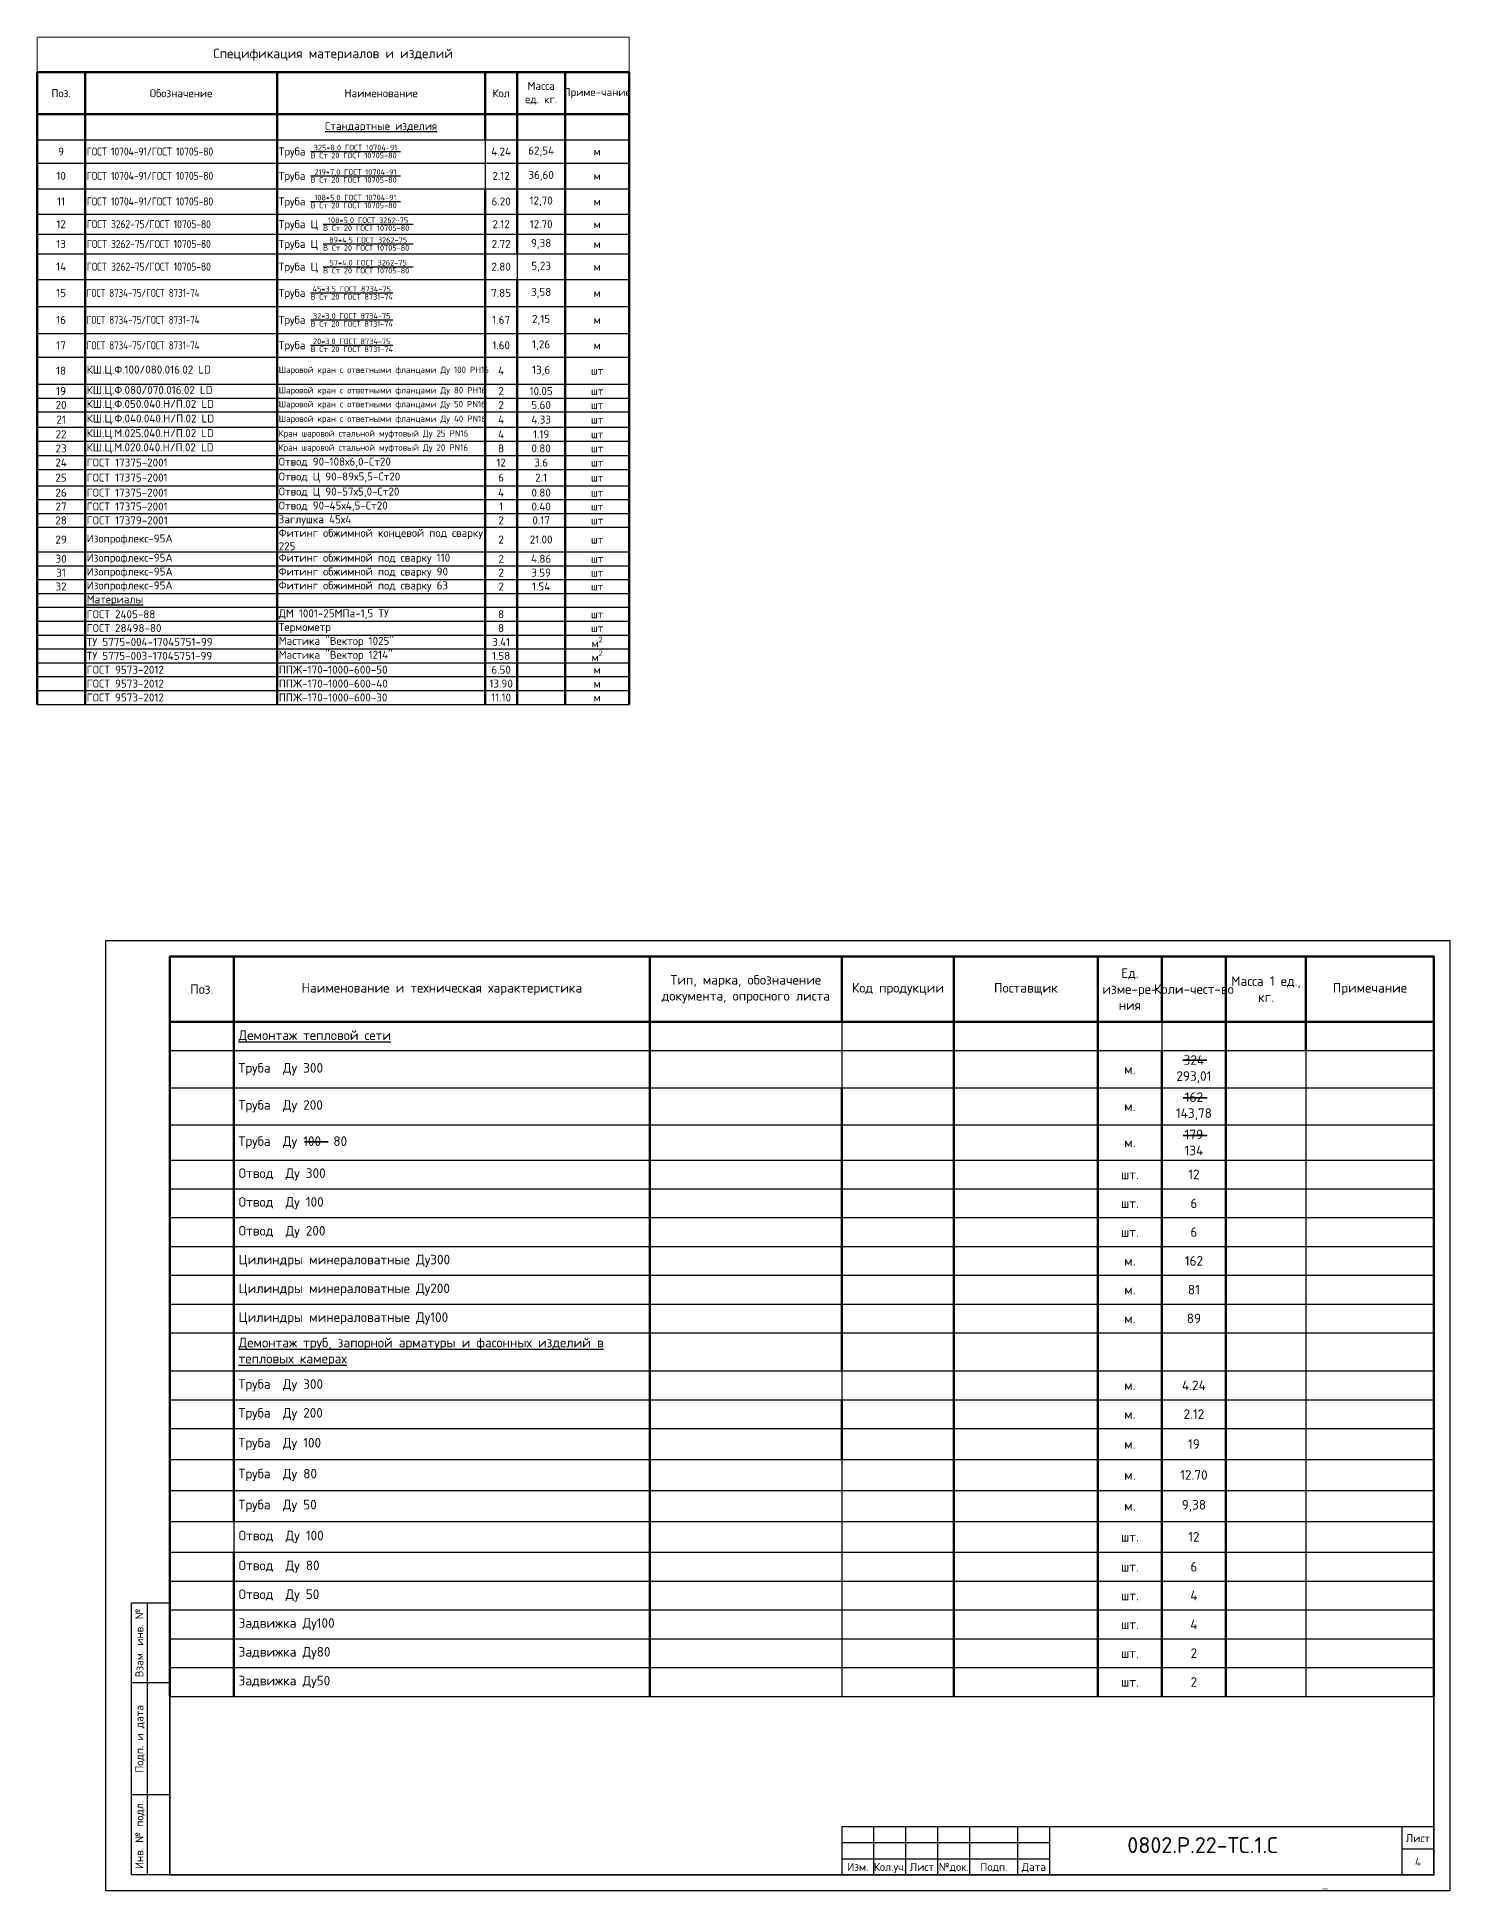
# Model space of a CAD drawing. Header units: metres. Extents: x 1642 to 8476, y 831 to 5441.
# Drawn here: x 7145 to 7586, y 1176 to 1755 of the extents above; entities that cross this region are included whole.
import ezdxf
from ezdxf.enums import TextEntityAlignment as Align

# ---------------------------------------------------------------- set-up
doc = ezdxf.new("R2010")
doc.units = ezdxf.units.M
doc.layers.add('рамка', color=7, linetype='Continuous')
doc.layers.add('Таблица', color=3, linetype='Continuous', lineweight=30)
doc.styles.add('-ISOCPEUR-', font='isocpeur.ttf')

# ---------------------------------------------------------------- blocks, each defined once
blk = doc.blocks.new('*T289')
at = {"layer": 'Defpoints', "color": 8, "linetype": 'ByBlock', "lineweight": 0, "transparency": 16777216}
for p, q in [((0, 0), (185, 0)), ((0, 0), (0, -11)), ((185, 0), (185, -11))]:
    blk.add_line(p, q, dxfattribs=at)
at = {"layer": 'рамка', "color": 0, "lineweight": 50, "transparency": 16777216}
for p, q in [((0, -11), (185, -11)), ((0, -11), (0, -208.51)), ((15, -11), (15, -208.51)), ((75, -11), (75, -208.51)), ((140, -11), (140, -32.14)), ((150, -11), (150, -67.74)), ((165, -11), (165, -208.51)), ((185, -11), (185, -208.51)), ((0, -24.08), (185, -24.08)), ((140, -47.37), (140, -208.51)), ((150, -75.74), (150, -208.51))]:
    blk.add_line(p, q, dxfattribs=at)
at = {"layer": 'рамка', "color": 0, "lineweight": 25, "transparency": 16777216}
for p, q in [((0, -32.14), (185, -32.14)), ((0, -39.37), (185, -39.37)), ((0, -47.37), (185, -47.37)), ((0, -55.37), (185, -55.37)), ((0, -61.55), (185, -61.55)), ((0, -67.74), (185, -67.74)), ((0, -75.74), (140, -75.74)), ((150, -75.74), (185, -75.74)), ((0, -84.15), (185, -84.15)), ((0, -92.57), (185, -92.57)), ((0, -100.03), (185, -100.03)), ((0, -108.45), (185, -108.45)), ((0, -112.78), (185, -112.78)), ((0, -117.11), (185, -117.11)), ((0, -121.93), (185, -121.93)), ((0, -126.26), (185, -126.26)), ((0, -130.77), (150, -130.77)), ((165, -130.77), (185, -130.77)), ((0, -135.1), (185, -135.1)), ((0, -140.17), (185, -140.17)), ((0, -144.51), (185, -144.51)), ((0, -148.84), (185, -148.84)), ((0, -153.17), (185, -153.17)), ((0, -160.84), (185, -160.84)), ((0, -165.17), (185, -165.17)), ((0, -169.51), (185, -169.51)), ((0, -173.84), (185, -173.84)), ((0, -178.17), (185, -178.17)), ((0, -182.51), (185, -182.51)), ((0, -186.84), (185, -186.84)), ((0, -191.17), (185, -191.17)), ((0, -195.51), (185, -195.51)), ((0, -199.84), (185, -199.84)), ((0, -204.17), (185, -204.17)), ((0, -208.51), (185, -208.51))]:
    blk.add_line(p, q, dxfattribs=at)
at = {"layer": 'рамка', "lineweight": 30, "transparency": 16777216}
for p, q in [((140, -32.14), (140, -47.37)), ((150, -67.74), (150, -75.74)), ((140, -75.74), (150, -75.74)), ((150, -130.77), (165, -130.77))]:
    blk.add_line(p, q, dxfattribs=at)
at = {"layer": 'рамка', "color": 0, "transparency": 16777216, "style": '-ISOCPEUR-'}
for s, insert, char_height, width, attachment_point in [('Спецификация материалов и изделий ', (92.5, -5.5), 3, 182, 5), ('\\A1;Труба {\\H0.7x;\\S325*8,0 ГОСТ 10704-91/В Ст 20 ГОСТ 10705-80 ;}', (75.5, -35.76), 2.5, 64, 4), ('4.24', (145, -35.76), 2.5, 10, 5), ('2.12', (145, -43.37), 2.5, 10, 5), ('\\A1;Труба {\\H0.7x;\\S108*5,0 ГОСТ 10704-91/В Ст 20 ГОСТ 10705-80 ;}', (75.5, -51.37), 2.5, 64, 4), ('\\A1;Труба Ц {\\H0.7x;\\S108*5,0 ГОСТ 3262-75/В Ст 20 ГОСТ 10705-80 ;}', (75.5, -58.46), 2.5, 64, 4), ('\\A1;Труба Ц {\\H0.7x;\\S89*4,5 ГОСТ 3262-75/В Ст 20 ГОСТ 10705-80 ;}', (75.5, -64.64), 2.5, 64, 4), ('\\A1;Труба Ц {\\H0.7x;\\S57*4,0 ГОСТ 3262-75/В Ст 20 ГОСТ 10705-80 ;}', (75.5, -71.74), 2.5, 64, 4), ('\\A1;Труба {\\H0.7x;\\S45*3,5 ГОСТ 8734-75/В Ст 20 ГОСТ 8731-74;}', (75.5, -79.94), 2.5, 64, 4), ('\\A1;Труба {\\H0.7x;\\S32*3,0 ГОСТ 8734-75/В Ст 20 ГОСТ 8731-74;}', (75.5, -88.36), 2.5, 64, 4), ('\\A1;Труба {\\H0.7x;\\S20*3,0 ГОСТ 8734-75/В Ст 20 ГОСТ 8731-74;}', (75.5, -96.3), 2.5, 64, 4), ('Шаровой кран с ответными фланцами Ду 100 РН16', (75.5, -104.24), 2, 64, 4), ('Шаровой кран с ответными фланцами Ду 80 РН16', (75.5, -110.61), 2, 64, 4), ('Шаровой кран с ответными фланцами Ду 50 PN16^J', (75.5, -114.95), 2, 64, 4), ('Шаровой кран с ответными фланцами Ду 40 PN16^J', (75.5, -119.52), 2, 64, 4), ('4.33', (157.5, -119.52), 2.5, 14, 5), ('23', (7.5, -128.52), 2.5, 14, 5), ('КШ.Ц.М.020.040.Н/П.02 LD^J', (15.5, -128.52), 2.5, 59, 4), ('Кран шаровой стальной муфтовый Ду 25 PN16^J', (75.5, -124.1), 2, 64, 4), ('Кран шаровой стальной муфтовый Ду 20 PN16^J', (75.5, -128.52), 2, 64, 4), ('4', (145, -124.1), 2.5, 9, 5), ('8', (145, -128.52), 2.5, 10, 5), ('1.19', (157.5, -124.1), 2.5, 14, 5), ('24', (7.5, -132.94), 2.5, 14, 5), ('ГОСТ 17375-2001', (15.5, -132.94), 2.5, 59, 4), ('Отвод 90-108х6,0-Ст20', (75.5, -132.94), 2.5, 64, 4), ('12', (145, -132.94), 2.5, 10, 5), ('3.6', (157.5, -132.94), 2.5, 15, 5), ('шт', (175, -128.52), 2.5, 19, 5), ('шт', (175, -132.94), 2.5, 19, 5), ('25', (7.5, -137.64), 2.5, 14, 5), ('ГОСТ 17375-2001', (15.5, -137.64), 2.5, 59, 4), ('Отвод Ц 90-89х5,5-Ст20', (75.5, -137.64), 2.5, 64, 4), ('6', (145, -137.64), 2.5, 10, 5), ('2.1', (157.5, -137.64), 2.5, 15, 5), ('шт', (175, -137.64), 2.5, 19, 5), ('26', (7.5, -142.34), 2.5, 14, 5), ('ГОСТ 17375-2001', (15.5, -142.34), 2.5, 59, 4), ('Отвод Ц 90-57х5,0-Ст20', (75.5, -142.34), 2.5, 64, 4), ('4', (145, -142.34), 2.5, 10, 5), ('0.80', (157.5, -142.34), 2.5, 15, 5), ('шт', (175, -142.34), 2.5, 19, 5), ('28', (7.5, -151.01), 2.5, 14, 5), ('27', (7.5, -146.67), 2.5, 14, 5), ('ГОСТ 17375-2001', (15.5, -146.67), 2.5, 59, 4), ('ГОСТ 17379-2001', (15.5, -151.01), 2.5, 59, 4), ('Отвод 90-45х4,5-Ст20', (75.5, -146.67), 2.5, 64, 4), ('Заглушка 45х4', (75.5, -151.01), 2.5, 64, 4), ('2', (145, -151.01), 2.5, 10, 5), ('1', (145, -146.67), 2.5, 10, 5), ('0.40', (157.5, -146.67), 2.5, 15, 5), ('0.17', (157.5, -151.01), 2.5, 15, 5), ('шт', (175, -146.67), 2.5, 19, 5), ('шт', (175, -151.01), 2.5, 19, 5), ('29', (7.5, -157.01), 2.5, 14, 5), ('Изопрофлекс-95А', (15.5, -157.01), 2.5, 59, 4), ('Фитинг обжимной концевой под сварку 225', (75.5, -157.01), 2.5, 64, 4), ('2', (145, -157.01), 2.5, 10, 5), ('21.00', (157.5, -157.01), 2.5, 15, 5), ('30', (7.5, -163.01), 2.5, 14, 5), ('Изопрофлекс-95А', (15.5, -163.01), 2.5, 59, 4), ('Фитинг обжимной под сварку 110', (75.5, -163.01), 2.5, 64, 4), ('2', (145, -163.01), 2.5, 10, 5), ('4.86', (157.5, -163.01), 2.5, 15, 5), ('шт', (175, -157.01), 2.5, 19, 5), ('31', (7.5, -167.34), 2.5, 14, 5), ('Изопрофлекс-95А', (15.5, -167.34), 2.5, 59, 4), ('Фитинг обжимной под сварку 90', (75.5, -167.34), 2.5, 64, 4), ('2', (145, -167.34), 2.5, 10, 5), ('3.59', (157.5, -167.34), 2.5, 15, 5), ('шт', (175, -163.01), 2.5, 19, 5), ('шт', (175, -167.34), 2.5, 19, 5), ('32', (7.5, -171.67), 2.5, 14, 5), ('Изопрофлекс-95А', (15.5, -171.67), 2.5, 59, 4), ('Фитинг обжимной под сварку 63', (75.5, -171.67), 2.5, 64, 4), ('2', (145, -171.67), 2.5, 10, 5), ('1.54', (157.5, -171.67), 2.5, 15, 5), ('шт', (175, -171.67), 2.5, 19, 5), ('{\\LМатериалы}', (15.5, -176.01), 2.5, 59, 4), ('ГОСТ 2405-88', (15.5, -180.34), 2.5, 59, 4), ('ДМ 1001-25МПа-1,5 ТУ', (75.5, -180.34), 2.5, 64, 4), ('8', (145, -180.34), 2.5, 10, 5), ('ГОСТ 28498-80', (15.5, -184.67), 2.5, 59, 4), ('Термометр', (75.5, -184.67), 2.5, 64, 4), ('8', (145, -184.67), 2.5, 10, 5), ('шт', (175, -180.34), 2.5, 19, 5), ('шт', (175, -184.67), 2.5, 19, 5), ('ТУ 5775-004-17045751-99', (15.5, -189.01), 2.5, 59, 4), ('Мастика "Вектор 1025"', (75.5, -189.01), 2.5, 64, 4), ('3.41', (145, -189.01), 2.5, 10, 5), ('\\A1;м{\\H0.7x;\\S2^ ;}', (175, -189.01), 2.5, 19, 5), ('ТУ 5775-003-17045751-99', (15.5, -193.34), 2.5, 59, 4), ('ГОСТ 9573-2012', (15.5, -197.67), 2.5, 59, 4), ('Мастика "Вектор 1214"', (75.5, -193.34), 2.5, 64, 4), ('ППЖ-170-1000-600-50', (75.5, -197.67), 2.5, 64, 4), ('6.50', (145, -197.67), 2.5, 10, 5), ('1.58', (145, -193.34), 2.5, 10, 5), ('\\A1;м{\\H0.7x;\\S2^ ;}', (175, -193.34), 2.5, 19, 5), ('ГОСТ 9573-2012', (15.5, -202.01), 2.5, 59, 4), ('ППЖ-170-1000-600-40', (75.5, -202.01), 2.5, 64, 4), ('13.90', (145, -202.01), 2.5, 10, 5), ('м', (175, -197.67), 2.5, 19, 5), ('м', (175, -202.01), 2.5, 19, 5), ('ГОСТ 9573-2012', (15.5, -206.34), 2.5, 59, 4), ('ППЖ-170-1000-600-30', (75.5, -206.34), 2.5, 64, 4), ('11.10', (145, -206.34), 2.5, 10, 5), ('м', (175, -206.34), 2.5, 19, 5)]:
    blk.add_mtext(s, dxfattribs=dict(at, insert=insert, char_height=char_height, width=width, attachment_point=attachment_point))
at = {"layer": 'рамка', "color": 7, "transparency": 16777216, "char_height": 2.5, "style": '-ISOCPEUR-'}
for s, insert, width, attachment_point in [('Поз.', (7.5, -17.54), 12, 5), ('Обозначение', (45, -17.54), 57, 5), ('Наименование', (107.5, -17.54), 62, 5), ('Кол', (145, -17.54), 8, 5), ('Масса ед. кг.', (157.5, -17.54), 13, 5), ('Приме-чание', (175, -17.54), 17, 5), ('{\\LСтандартные изделия}', (107.5, -28.11), 64, 5), ('9', (7.5, -35.76), 14, 5), ('{\\W0.9;\\T0.95;ГОСТ 10704-91/ГОСТ 10705-80}', (15.5, -35.76), 59, 4), ('62,54', (157.5, -35.76), 15, 5), ('м', (175, -35.76), 19, 5), ('10', (7.5, -43.37), 14, 5), ('{\\W0.9;\\T0.95;ГОСТ 10704-91/ГОСТ 10705-80}', (15.5, -43.37), 59, 4), ('\\A1;Труба {\\H0.7x;\\S219*7,0 ГОСТ 10704-91/В Ст 20 ГОСТ 10705-80 ;}', (75.5, -43.37), 64, 4), ('36,60', (157.5, -43.37), 15, 5), ('м', (175, -43.37), 19, 5), ('11', (7.5, -51.37), 14, 5), ('{\\W0.9;\\T0.95;ГОСТ 10704-91/ГОСТ 10705-80}', (15.5, -51.37), 59, 4), ('6.20', (145, -51.37), 9, 5), ('12,70', (157.5, -51.37), 14, 5), ('м', (175, -51.37), 19, 5), ('12', (7.5, -58.46), 14, 5), ('{\\W0.9;\\T0.95;ГОСТ 3262-75/ГОСТ 10705-80}', (15.5, -58.46), 59, 4), ('2.12', (145, -58.46), 9, 5), ('12.70', (157.5, -58.46), 14, 5), ('13', (7.5, -64.64), 14, 5), ('{\\W0.9;\\T0.95;ГОСТ 3262-75/ГОСТ 10705-80}', (15.5, -64.64), 59, 4), ('2.72', (145, -64.64), 9, 5), ('9,38', (157.5, -64.64), 14, 5), ('м', (175, -58.46), 19, 5), ('м', (175, -64.64), 19, 5), ('14', (7.5, -71.74), 14, 5), ('{\\W0.9;\\T0.95;ГОСТ 3262-75/ГОСТ 10705-80}', (15.5, -71.74), 59, 4), ('2.80', (145, -71.74), 9, 5), ('5,23', (157.5, -71.74), 14, 5), ('м', (175, -71.74), 19, 5), ('15', (7.5, -79.94), 14, 5), ('{\\W0.8;ГОСТ 8734-75/ГОСТ 8731-74}', (15.5, -79.94), 59, 4), ('7.85', (145, -79.94), 9, 5), ('3,58', (157.5, -79.94), 14, 5), ('м', (175, -79.94), 19, 5), ('2,15', (157.5, -88.36), 14, 5), ('16', (7.5, -88.36), 14, 5), ('{\\W0.8;ГОСТ 8734-75/ГОСТ 8731-74}', (15.5, -88.36), 59, 4), ('1.67', (145, -88.36), 9, 5), ('м', (175, -88.36), 19, 5), ('17', (7.5, -96.3), 14, 5), ('{\\W0.8;ГОСТ 8734-75/ГОСТ 8731-74}', (15.5, -96.3), 59, 4), ('1.60', (145, -96.3), 9, 5), ('1,26', (157.5, -96.3), 14, 5), ('м', (175, -96.3), 19, 5), ('18', (7.5, -104.24), 14, 5), ('КШ.Ц.Ф.100/080.016.02 LD', (15.5, -104.24), 59, 4), ('4', (145, -104.24), 9, 5), ('13,6', (157.5, -104.24), 14, 5), ('шт', (175, -104.24), 19, 5), ('19', (7.5, -110.61), 14, 5), ('КШ.Ц.Ф.080/070.016.02 LD', (15.5, -110.61), 59, 4), ('2', (145, -110.61), 9, 5), ('10.05', (157.5, -110.61), 14, 5), ('20', (7.5, -114.95), 14, 5), ('КШ.Ц.Ф.050.040.Н/П.02 LD^J', (15.5, -114.95), 59, 4), ('2', (145, -114.95), 9, 5), ('5.60', (157.5, -114.95), 14, 5), ('шт', (175, -110.61), 19, 5), ('шт', (175, -114.95), 19, 5), ('21', (7.5, -119.52), 14, 5), ('КШ.Ц.Ф.040.040.Н/П.02 LD^J', (15.5, -119.52), 59, 4), ('4', (145, -119.52), 9, 5), ('шт', (175, -119.52), 19, 5), ('22', (7.5, -124.1), 14, 5), ('КШ.Ц.М.025.040.Н/П.02 LD^J', (15.5, -124.1), 59, 4), ('0.80', (157.5, -128.52), 14, 5), ('шт', (175, -124.1), 19, 5)]:
    blk.add_mtext(s, dxfattribs=dict(at, insert=insert, width=width, attachment_point=attachment_point))
blk = doc.blocks.new('*T290')
at = {"layer": 'Таблица', "color": 7, "lineweight": 50, "transparency": 16777216}
for p, q in [((0, 0), (395, 0)), ((0, 0), (0, -20.43)), ((20, 0), (20, -20.43)), ((150, 0), (150, -20.43)), ((210, 0), (210, -20.43)), ((245, 0), (245, -20.43)), ((290, 0), (290, -20.43)), ((310, 0), (310, -20.43)), ((330, 0), (330, -20.43)), ((355, 0), (355, -20.43)), ((395, 0), (395, -20.43))]:
    blk.add_line(p, q, dxfattribs=at)
at = {"layer": 'Таблица', "color": 0, "lineweight": 50, "transparency": 16777216}
for p, q in [((0, -20.43), (150, -20.43)), ((0, -20.43), (0, -231.2)), ((20, -20.43), (20, -176.53)), ((210, -20.43), (395, -20.43)), ((245, -20.43), (245, -231.2)), ((290, -20.43), (290, -29.43)), ((330, -20.43), (330, -29.43)), ((355, -20.43), (355, -29.43)), ((395, -20.43), (395, -231.2)), ((210, -41.03), (210, -129.53)), ((210, -138.53), (210, -157.2)), ((20, -186.2), (20, -231.2))]:
    blk.add_line(p, q, dxfattribs=at)
at = {"layer": 'Таблица', "color": 0, "linetype": 'ByBlock', "lineweight": 50, "transparency": 16777216}
for p, q in [((150, -20.43), (210, -20.43)), ((150, -20.43), (150, -231.2)), ((290, -29.43), (290, -231.2)), ((310, -29.43), (310, -231.2)), ((330, -29.43), (330, -231.2))]:
    blk.add_line(p, q, dxfattribs=at)
at = {"layer": 'Таблица', "color": 0, "linetype": 'ByBlock', "lineweight": -2, "transparency": 16777216}
for p, q in [((210, -20.43), (210, -41.03)), ((310, -20.43), (310, -29.43)), ((355, -29.43), (355, -231.2)), ((210, -129.53), (210, -138.53)), ((210, -157.2), (210, -231.2)), ((20, -176.53), (20, -186.2))]:
    blk.add_line(p, q, dxfattribs=at)
at = {"layer": 'Таблица', "color": 0, "lineweight": 25, "transparency": 16777216}
for p, q in [((0, -29.43), (20, -29.43)), ((210, -29.43), (290, -29.43)), ((310, -29.43), (395, -29.43)), ((0, -41.03), (20, -41.03)), ((210, -41.03), (245, -41.03)), ((355, -41.03), (395, -41.03)), ((0, -52.63), (20, -52.63)), ((210, -52.63), (245, -52.63)), ((355, -52.63), (395, -52.63)), ((0, -63.63), (20, -63.63)), ((210, -63.63), (245, -63.63)), ((355, -63.63), (395, -63.63)), ((0, -72.63), (20, -72.63)), ((210, -72.63), (245, -72.63)), ((355, -72.63), (395, -72.63)), ((0, -81.63), (20, -81.63)), ((210, -81.63), (245, -81.63)), ((355, -81.63), (395, -81.63)), ((0, -90.63), (20, -90.63)), ((210, -90.63), (245, -90.63)), ((355, -90.63), (395, -90.63)), ((0, -99.63), (20, -99.63)), ((210, -99.63), (245, -99.63)), ((355, -99.63), (395, -99.63)), ((0, -108.63), (20, -108.63)), ((210, -108.63), (245, -108.63)), ((355, -108.63), (395, -108.63)), ((0, -117.63), (20, -117.63)), ((210, -117.63), (245, -117.63)), ((355, -117.63), (395, -117.63)), ((0, -129.53), (20, -129.53)), ((210, -129.53), (245, -129.53)), ((355, -129.53), (395, -129.53)), ((0, -138.53), (20, -138.53)), ((210, -138.53), (245, -138.53)), ((355, -138.53), (395, -138.53)), ((0, -147.53), (20, -147.53)), ((210, -147.53), (245, -147.53)), ((355, -147.53), (395, -147.53)), ((0, -157.2), (20, -157.2)), ((210, -157.2), (245, -157.2)), ((355, -157.2), (395, -157.2)), ((0, -166.86), (20, -166.86)), ((210, -166.86), (245, -166.86)), ((355, -166.86), (395, -166.86)), ((0, -176.53), (20, -176.53)), ((210, -176.53), (245, -176.53)), ((355, -176.53), (395, -176.53)), ((0, -186.2), (20, -186.2)), ((210, -186.2), (245, -186.2)), ((355, -186.2), (395, -186.2)), ((0, -195.2), (20, -195.2)), ((210, -195.2), (245, -195.2)), ((355, -195.2), (395, -195.2)), ((0, -204.2), (20, -204.2)), ((210, -204.2), (245, -204.2)), ((355, -204.2), (395, -204.2)), ((0, -213.2), (20, -213.2)), ((210, -213.2), (245, -213.2)), ((355, -213.2), (395, -213.2)), ((0, -222.2), (20, -222.2)), ((210, -222.2), (245, -222.2)), ((355, -222.2), (395, -222.2)), ((0, -231.2), (20, -231.2)), ((210, -231.2), (245, -231.2)), ((355, -231.2), (395, -231.2))]:
    blk.add_line(p, q, dxfattribs=at)
at = {"layer": 'Таблица', "color": 0, "linetype": 'ByBlock', "lineweight": 25, "transparency": 16777216}
for p, q in [((20, -29.43), (210, -29.43)), ((290, -29.43), (310, -29.43)), ((20, -41.03), (210, -41.03)), ((245, -41.03), (355, -41.03)), ((20, -52.63), (210, -52.63)), ((245, -52.63), (355, -52.63)), ((20, -63.63), (210, -63.63)), ((245, -63.63), (355, -63.63)), ((20, -72.63), (210, -72.63)), ((245, -72.63), (355, -72.63)), ((20, -81.63), (210, -81.63)), ((245, -81.63), (355, -81.63)), ((20, -90.63), (210, -90.63)), ((245, -90.63), (355, -90.63)), ((20, -99.63), (210, -99.63)), ((245, -99.63), (355, -99.63)), ((20, -108.63), (210, -108.63)), ((245, -108.63), (355, -108.63)), ((20, -117.63), (210, -117.63)), ((245, -117.63), (355, -117.63)), ((20, -129.53), (210, -129.53)), ((245, -129.53), (355, -129.53)), ((20, -138.53), (210, -138.53)), ((245, -138.53), (355, -138.53)), ((20, -147.53), (210, -147.53)), ((245, -147.53), (355, -147.53)), ((20, -157.2), (210, -157.2)), ((245, -157.2), (355, -157.2)), ((20, -166.86), (210, -166.86)), ((245, -166.86), (355, -166.86)), ((20, -176.53), (210, -176.53)), ((245, -176.53), (355, -176.53)), ((20, -186.2), (210, -186.2)), ((245, -186.2), (355, -186.2)), ((20, -195.2), (210, -195.2)), ((245, -195.2), (355, -195.2)), ((20, -204.2), (210, -204.2)), ((245, -204.2), (355, -204.2)), ((20, -213.2), (210, -213.2)), ((245, -213.2), (355, -213.2)), ((20, -222.2), (210, -222.2)), ((245, -222.2), (355, -222.2)), ((20, -231.2), (210, -231.2)), ((245, -231.2), (355, -231.2))]:
    blk.add_line(p, q, dxfattribs=at)
at = {"layer": 'Таблица', "color": 7, "transparency": 16777216, "char_height": 3, "attachment_point": 5, "style": '-ISOCPEUR-'}
for s, insert, width in [('Тип, марка, обозначение документа, опросного листа', (180, -10.22), 57), ('Ед. изме-ре- ния', (300, -10.22), 17), ('Поз.', (10, -10.22), 17), ('Наименование и техническая характеристика', (85, -10.22), 127), ('Код продукции', (227.5, -10.22), 32), ('Поставщик', (267.5, -10.22), 42), ('Коли-чест-во', (320, -10.22), 17), ('Масса 1 ед., кг.', (342.5, -10.22), 22), ('Примечание', (375, -10.22), 37)]:
    blk.add_mtext(s, dxfattribs=dict(at, insert=insert, width=width))
at = {"layer": 'Таблица', "color": 0, "transparency": 16777216, "char_height": 3, "style": '-ISOCPEUR-'}
for s, insert, width, attachment_point in [('{\\LДемонтаж тепловой сети }', (21.5, -24.93), 127, 4), ('\\A1;Труба  Ду 300', (21.5, -35.23), 127, 4), ('м.', (300, -35.23), 17, 5), ('324\\P293,01', (320, -35.23), 17, 5), ('\\A1;Труба  Ду 200', (21.5, -46.83), 127, 4), ('м.', (300, -46.83), 17, 5), ('162\\P143,78', (320, -46.83), 17, 5), ('\\A1;Труба  Ду 100  80', (21.5, -58.13), 127, 4), ('м.', (300, -58.13), 17, 5), ('179\\P134', (320, -58.13), 17, 5), ('\\A1;Отвод  Ду 300', (21.5, -68.13), 127, 4), ('шт.', (300, -68.13), 17, 5), ('12', (320, -68.13), 17, 5), ('\\A1;Отвод  Ду 100', (21.5, -77.13), 127, 4), ('шт.', (300, -77.13), 17, 5), ('6', (320, -77.13), 17, 5), ('\\A1;Отвод  Ду 200', (21.5, -86.13), 127, 4), ('шт.', (300, -86.13), 17, 5), ('6', (320, -86.13), 17, 5), ('Цилиндры минераловатные Ду300', (21.5, -95.13), 127, 4), ('м.', (300, -95.13), 17, 5), ('162', (320, -95.13), 17, 5), ('Цилиндры минераловатные Ду200', (21.5, -104.13), 127, 4), ('м.', (300, -104.13), 17, 5), ('81', (320, -104.13), 17, 5), ('Цилиндры минераловатные Ду100', (21.5, -113.13), 127, 4), ('м.', (300, -113.13), 17, 5), ('89', (320, -113.13), 17, 5), ('{\\LДемонтаж труб, запорной арматуры и фасонных изделий в тепловых камерах}', (21.5, -123.58), 127, 4), ('\\A1;Труба  Ду 300', (21.5, -134.03), 127, 4), ('4.24', (320, -134.03), 17, 5), ('м.', (300, -134.03), 17, 5), ('\\A1;Труба  Ду 200', (21.5, -143.03), 127, 4), ('м.', (300, -143.03), 17, 5), ('2.12', (320, -143.03), 17, 5), ('\\A1;Труба  Ду 100', (21.5, -152.36), 127, 4), ('м.', (300, -152.36), 17, 5), ('19', (320, -152.36), 17, 5), ('\\A1;Труба  Ду 80', (21.5, -162.03), 127, 4), ('м.', (300, -162.03), 17, 5), ('12.70', (320, -162.03), 17, 5), ('\\A1;Труба  Ду 50', (21.5, -171.7), 127, 4), ('м.', (300, -171.7), 17, 5), ('9,38', (320, -171.7), 17, 5), ('\\A1;Отвод  Ду 100', (21.5, -181.36), 127, 4), ('шт.', (300, -181.36), 17, 5), ('12', (320, -181.36), 17, 5), ('\\A1;Отвод  Ду 80', (21.5, -190.7), 127, 4), ('шт.', (300, -190.7), 17, 5), ('6', (320, -190.7), 17, 5), ('\\A1;Отвод  Ду 50', (21.5, -199.7), 127, 4), ('шт.', (300, -199.7), 17, 5), ('4', (320, -199.7), 17, 5), ('Задвижка Ду100', (21.5, -208.7), 127, 4), ('шт.', (300, -208.7), 17, 5), ('4', (320, -208.7), 17, 5), ('Задвижка Ду80', (21.5, -217.7), 127, 4), ('шт.', (300, -217.7), 17, 5), ('2', (320, -217.7), 17, 5), ('Задвижка Ду50', (21.5, -226.7), 127, 4), ('2', (320, -226.7), 17, 5), ('шт.', (300, -226.7), 17, 5)]:
    blk.add_mtext(s, dxfattribs=dict(at, insert=insert, width=width, attachment_point=attachment_point))

msp = doc.modelspace()

# ---------------------------------------------------------------- linework, layer by layer
at = {"color": 18, "lineweight": 35, "true_color": 0x000000}
for p, q in [((7502.994, 1435.301), (7510.472, 1435.301)), ((7503.141, 1423.459), (7510.619, 1423.459)), ((7228.61, 1409.771), (7235.986, 1409.709)), ((7503.096, 1411.712), (7510.574, 1411.712))]:
    msp.add_line(p, q, dxfattribs=at)
for p, q in [((7179.474, 1180.694), (7179.474, 1265.694)), ((7186.474, 1240.694), (7174.474, 1240.694)), ((7186.474, 1205.694), (7174.474, 1205.694)), ((7406.474, 1180.694), (7406.474, 1195.694)), ((7416.474, 1180.694), (7416.474, 1195.694)), ((7426.474, 1180.694), (7426.474, 1195.694)), ((7436.474, 1180.694), (7436.474, 1195.694)), ((7451.474, 1180.694), (7451.474, 1195.694)), ((7461.474, 1180.694), (7461.474, 1195.694)), ((7571.474, 1195.694), (7571.474, 1180.694)), ((7461.474, 1190.694), (7396.474, 1190.694)), ((7581.474, 1188.694), (7571.474, 1188.694)), ((7396.474, 1185.694), (7461.474, 1185.694))]:
    msp.add_line(p, q)
for points in [[(7166.474, 1472.694), (7586.474, 1472.694), (7586.474, 1175.694), (7166.474, 1175.694)], [(7186.474, 1180.694), (7174.474, 1180.694), (7174.474, 1265.694), (7186.474, 1265.694)], [(7396.474, 1180.694), (7581.474, 1180.694), (7581.474, 1195.694), (7396.474, 1195.694)]]:
    msp.add_lwpolyline(points, close=True)
at = {"const_width": 0.5}
msp.add_lwpolyline([(7186.474, 1467.694), (7581.474, 1467.694), (7581.474, 1180.694), (7186.474, 1180.694)], close=True, dxfattribs=at)

# ---------------------------------------------------------------- block references
for name, p in [('*T289', (7145.008, 1754.946)), ('*T290', (7186.474, 1467.694))]:
    msp.add_blockref(name, p)

# ---------------------------------------------------------------- texts
at = {"style": '-ISOCPEUR-'}
for s, p in [('Взам. инв. №', (7176.974, 1253.194)), ('Подп. и дата', (7176.974, 1223.194)), ('Инв. № подл.', (7176.974, 1193.194))]:
    msp.add_text(s, height=2.5, rotation=90, dxfattribs=at).set_placement(p, align=Align.MIDDLE_CENTER)
for s, p in [('Лист', (7576.474, 1192.194)), ('Изм.', (7401.474, 1183.194)), ('Кол.уч.', (7411.474, 1183.194)), ('Лист', (7421.474, 1183.194)), ('№док.', (7431.474, 1183.194)), ('Подп.', (7443.974, 1183.194)), ('Дата', (7456.474, 1183.194))]:
    msp.add_text(s, height=2.5, dxfattribs=at).set_placement(p, align=Align.MIDDLE_CENTER)
at = {"insert": (7485.671, 1192.502), "char_height": 5, "width": 38.55785, "attachment_point": 1, "style": '-ISOCPEUR-'}
msp.add_mtext('0802.Р.22-ТС.1.С', dxfattribs=at)
at = {"style": '-ISOCPEUR-'}
msp.add_attdef('4', text='*', height=2.5, dxfattribs=at).set_placement((7576.474, 1184.694), align=Align.MIDDLE_CENTER)
at = {"style": '-ISOCPEUR-', "flags": 8}
msp.add_attdef('_', text='Формат', height=3, dxfattribs=at).set_placement((7547.446, 1177.949), align=Align.MIDDLE_CENTER)

doc.saveas('drawing.dxf')
